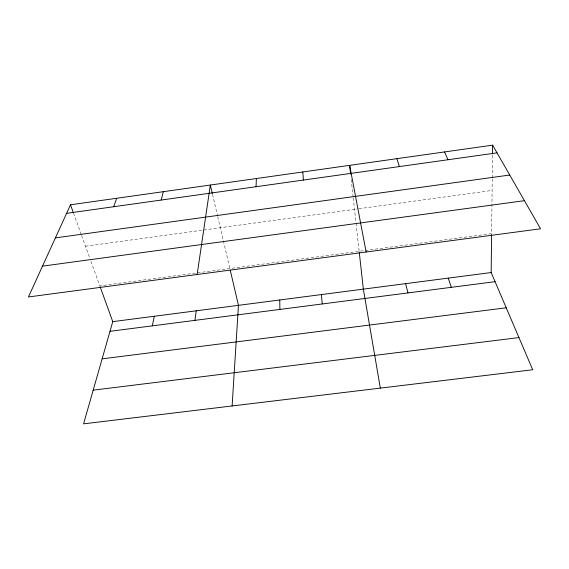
<?xml version="1.0" encoding="UTF-8"?>
<svg xmlns="http://www.w3.org/2000/svg" width="569" height="569" viewBox="0 0 569 569"><rect width="100%" height="100%" fill="white"/><g stroke="black" fill="none" stroke-linecap="round" stroke-linejoin="round"><path stroke-width="0.43" stroke-dasharray="2.85 2.13" d="M492.235 178.901L491.609 233.639L99.817 285.851L90.265 259.436M492.242 178.012L492.519 154.035M85.485 246.228L358.008 208.837M358.883 208.723L492.1 190.444M73.493 213.083L81.289 234.627M81.587 235.452L89.966 258.611M212.529 194.427L217.522 215.772M217.721 216.625L229.855 268.518M351.201 179.42L353.143 197.009M353.242 197.891L355.959 222.436M356.059 223.311L359.153 251.292"/><path stroke-width="0.85" d="M100.116 286.684L112.762 321.641L83.572 423.848L532.705 369.765L491.161 272.551L491.595 234.52M492.519 154.035L492.619 145.152L70.499 204.797L28.45 296.961L540.55 228.795L492.619 145.152M256.05 186.717L256.37 178.531M232.116 405.96L238.461 305.333L230.253 270.232M194.904 320.368L196.234 310.809M197.151 274.5L210.331 185.039L212.329 193.574M152.286 325.859L154.334 316.25M161.183 200.053L163.31 191.682M113.679 206.725L116.702 198.268M66.594 213.347L497.029 152.855M55.399 237.892L509.739 175.032M42.511 266.143L524.433 200.672M112.762 321.641L491.161 272.551M110.002 331.307L495.066 281.691M102.136 358.847L506.225 307.793M93.195 390.156L518.949 337.581M444.545 151.944L447.974 159.747M70.499 204.797L73.195 212.251M448.223 278.12L451.345 287.324M396.885 158.68L399.353 166.582M405.619 283.654L407.973 292.914M366.137 252.01L349.643 165.351L350.611 174.15M380.334 388.115L363.342 289.137L359.252 252.167M321.393 294.578L322.253 303.96M302.808 171.973L303.398 180.067M279.77 299.977L279.891 309.415"/></g></svg>
